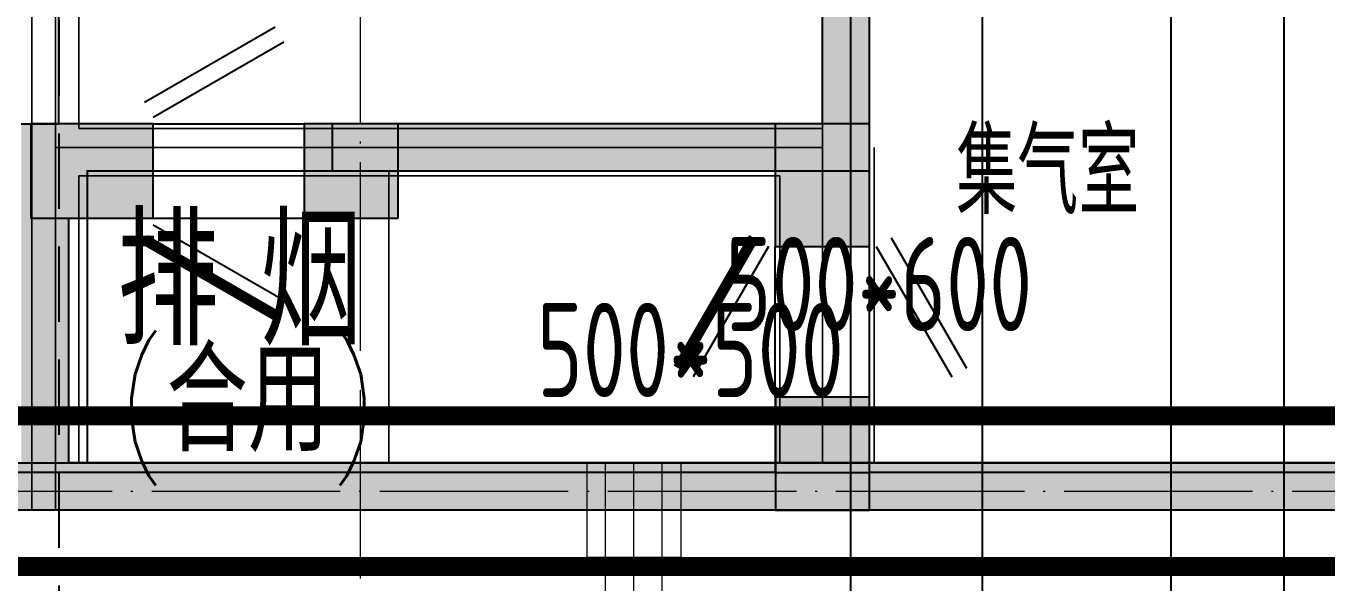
# Model space of a CAD drawing. Extents: x 369444 to 684549, y -549309 to 575337.
# Drawn here: x 438000 to 444901, y 342025 to 344977 of the extents above; entities that cross this region are included whole.
import ezdxf

# ---------------------------------------------------------------- set-up
doc = ezdxf.new("R2010")
doc.units = 0
doc.header["$LTSCALE"] = 1000
doc.header["$MEASUREMENT"] = 0
for name, pattern in [('__DASH', [0.35, 0.25, -0.1]), ('_DASH', [0.6, 0.4, -0.2]), ('DASH', [0.35, 0.25, -0.1]), ('DOTE', [2.42, 2, -0.2, 0.02, -0.2])]:
    doc.linetypes.add(name, pattern=pattern)
for name, color, linetype, lineweight, true_color in [('-1-0-1', 7, 'Continuous', 0, 0xc0c0c0), ('-1-1-2', 7, 'Continuous', 0, 0xc0c0c0), ('-2-0-1', 1, 'Continuous', 0, 0xff0000), ('-2-1-2', 9, 'Continuous', 0, 0x808080), ('1-6-1', 7, 'Continuous', 0, 0x55ff55), ('1-6-2', 7, 'Continuous', 0, 0x55ff55), ('11-6-1', 2, 'Continuous', 0, 0xffff00), ('11-6-2', 2, 'Continuous', 0, 0xffff00), ('11-6-5', 2, 'Continuous', 0, 0xffff00), ('12-6-1', 4, 'Continuous', 0, 0x00ffff), ('12-6-2', 4, 'Continuous', 0, 0x00ffff)]:
    doc.layers.add(name, color=color, linetype=linetype, lineweight=lineweight, true_color=true_color)
for name, color, linetype in [('A-COLU-CONC', 9, 'Continuous'), ('A-WALL-HATCH', 8, 'Continuous'), ('DOTE', 1, 'Continuous'), ('PUB_HATCH', 8, 'Continuous'), ('WALL', 9, 'Continuous'), ('WINDOW', 4, 'Continuous'), ('车库风井', 6, 'Continuous'), ('防火分区线', 7, 'Continuous')]:
    doc.layers.add(name, color=color, linetype=linetype)
doc.layers.add('DOTE2', color=122, linetype='DOTE', lineweight=9)
doc.layers.add('TEXT', color=7, linetype='Continuous', lineweight=13)
doc.styles.add('_HZTXT', font='txt.shx', dxfattribs={"width": 0.8, "bigfont": 'HZTXT.shx'})
doc.styles.add('_TCH_DIM', font='SIMPLEX', dxfattribs={"bigfont": 'GBCBIG'})
doc.styles.add('yjkcad', font='yjkeng.shx', dxfattribs={"width": 0.7, "height": 250, "bigfont": 'yjkchn.shx'})

# ---------------------------------------------------------------- blocks, each defined once
blk = doc.blocks.new('$DorLib2D$00000196')
at = {"color": 0}
for p, q in [((-0.5, 0.3571), (0.366, 0.8571)), ((-0.5, -0.3571), (0.366, -0.8571)), ((-0.5571, -0.4561), (0.3089, -0.9561))]:
    blk.add_line(p, q, dxfattribs=at)
at = {"color": 0, "const_width": 0.0714}
blk.add_lwpolyline([(-0.5571, 0.4561), (0.3089, 0.9561)], dxfattribs=at)

msp = doc.modelspace()

# ---------------------------------------------------------------- hatches: boundary and pattern name
at = {"layer": 'A-WALL-HATCH'}
for points in [[(438674.6, 344457), (438024.6, 344457), (438024.6, 343957), (438674.6, 343957)], [(439974.6, 344457), (439474.6, 344457), (439474.6, 343957), (439974.6, 343957)], [(442474.6, 344457), (441974.6, 344457), (441974.6, 343807), (442474.6, 343807)], [(442474.7, 343006.6), (441974.7, 343006.6), (441974.7, 342406.6), (442474.7, 342406.6)]]:
    msp.add_hatch(color=256, dxfattribs=at).paths.add_polyline_path(points)
at = {"layer": 'PUB_HATCH'}
for points in [[(442474.6, 349057), (442224.6, 349057), (442224.6, 344457), (442474.6, 344207)], [(437974.5, 343957), (438094.5, 344057), (438074.5, 344457), (437974.5, 344457)], [(438224.5, 343957), (438674.6, 343957), (438674.6, 344457), (438074.5, 344457), (438094.5, 344057)], [(439974.6, 344457), (439474.6, 344457), (439474.6, 343957), (439974.6, 343957)], [(442474.6, 344207), (442224.6, 344457), (439624.6, 344457), (439624.6, 344207)], [(441974.6, 344207), (441974.6, 343807), (442474.6, 343807), (442474.6, 344207)], [(438094.5, 344057), (437974.5, 343957), (437974.5, 342657.1), (438094.5, 342607.1), (438224.5, 342657.1), (438224.5, 343957)], [(442474.6, 342607), (442474.6, 343007), (441974.6, 343007), (441974.6, 342607)], [(438094.5, 342607.1), (437974.5, 342657.1), (436174.6, 342657.1), (436091.2, 342523.8), (436174.5, 342407.1), (438074.5, 342407.1)], [(465074.6, 342407.1), (464824.6, 342657.1), (438224.5, 342657.1), (438094.5, 342607.1), (438074.5, 342407.1)]]:
    msp.add_hatch(color=256, dxfattribs=at).paths.add_polyline_path(points)

# ---------------------------------------------------------------- linework, layer by layer
at = {"layer": '-1-0-1', "color": 0}
for p in [(438155.3, 344331.9, -3600), (442224.3, 344331.9, -3600), (438155.3, 342657.1, -3600), (441224.3, 342657.1, -3600), (442224.3, 342657.1, -3600), (443624.3, 342657.1, -3600)]:
    msp.add_point(p, dxfattribs=at)
at = {"layer": '-1-1-2', "color": 0}
for p, q in [((438155.3, 344331.9, -3600), (438155.3, 344331.9)), ((442224.3, 344331.9, -3600), (442224.3, 344331.9)), ((438155.3, 342657.1, -3600), (438155.3, 342657.1)), ((441224.3, 342657.1, -3600), (441224.3, 342657.1)), ((442224.3, 342657.1, -3600), (442224.3, 342657.1)), ((443624.3, 342657.1, -3600), (443624.3, 342657.1))]:
    msp.add_line(p, q, dxfattribs=at)
at = {"layer": '-2-0-1', "color": 0}
for p, q in [((442224.3, 344331.9, -3600), (442224.3, 349507.1, -3600)), ((438155.3, 344331.9, -3600), (438155.3, 349106.9, -3600)), ((438155.3, 342657.1, -3600), (438155.3, 344331.9, -3600)), ((438155.3, 344331.9, -3600), (442224.3, 344331.9, -3600)), ((442224.3, 342657.1, -3600), (442224.3, 344331.9, -3600)), ((435949.4, 342657.1, -3600), (438155.3, 342657.1, -3600)), ((438155.3, 342657.1, -3600), (441224.3, 342657.1, -3600)), ((441224.3, 337907.1, -3600), (441224.3, 342657.1, -3600)), ((441224.3, 342657.1, -3600), (442224.3, 342657.1, -3600)), ((442224.3, 342657.1, -3600), (443624.3, 342657.1, -3600)), ((443624.3, 342657.1, -3600), (445624.3, 342657.1, -3600))]:
    msp.add_line(p, q, dxfattribs=at)
at = {"layer": '-2-1-2', "color": 0}
for p, q in [((442224.3, 344331.9), (442224.3, 349507.1)), ((438155.3, 344331.9), (438155.3, 349106.9)), ((438155.3, 342657.1), (438155.3, 344331.9)), ((438155.3, 344331.9), (442224.3, 344331.9)), ((442224.3, 342657.1), (442224.3, 344331.9)), ((435949.4, 342657.1), (438155.3, 342657.1)), ((438155.3, 342657.1), (441224.3, 342657.1)), ((441224.3, 337907.1), (441224.3, 342657.1)), ((441224.3, 342657.1), (442224.3, 342657.1)), ((442224.3, 342657.1), (443624.3, 342657.1)), ((443624.3, 342657.1), (445624.3, 342657.1))]:
    msp.add_line(p, q, dxfattribs=at)
at = {"layer": '1-6-1', "color": 0}
for p, q in [((442224.3, 349507.1, -8700), (442224.3, 344431.9, -8700)), ((442224.3, 344431.9, -5100), (442224.3, 349507.1, -5100)), ((442474.3, 349507.1, -5100), (442474.3, 344331.9, -5100)), ((442474.3, 344331.9, -8700), (442474.3, 349507.1, -8700)), ((438280.3, 349231.9), (438280.3, 344431.9)), ((438280.3, 344431.9, -3600), (438280.3, 349231.9, -3600)), ((438030.3, 348981.9, -3600), (438030.3, 344331.9, -3600)), ((438030.3, 344331.9), (438030.3, 348981.9)), ((438280.3, 344431.9), (438280.3, 344431.9, -3600)), ((438280.3, 344431.9, -3600), (438280.3, 344431.9)), ((442224.3, 344431.9, -3600), (438280.3, 344431.9, -3600)), ((438280.3, 344431.9), (442224.3, 344431.9)), ((442224.3, 344431.9), (442224.3, 344431.9, -3600)), ((442224.3, 344431.9, -8700), (442224.3, 344431.9, -5100)), ((438030.3, 344331.9, -3600), (438030.3, 344331.9)), ((438030.3, 344331.9, -3600), (438030.3, 342407.1, -3600)), ((438030.3, 344331.9), (438030.3, 344331.9, -3600)), ((438030.3, 342407.1), (438030.3, 344331.9)), ((442474.3, 344331.9, -5100), (442474.3, 344331.9, -8700)), ((442499.3, 344331.9, -5100), (442499.3, 342657.1, -5100)), ((442499.3, 344331.9, -8700), (442499.3, 344331.9, -5100)), ((442499.3, 342657.1, -8700), (442499.3, 344331.9, -8700)), ((438280.3, 344181.9), (438280.3, 342657.1)), ((438280.3, 344181.9, -3600), (438280.3, 344181.9)), ((438280.3, 342657.1, -3600), (438280.3, 344181.9, -3600)), ((438280.3, 344181.9), (438280.3, 344181.9, -3600)), ((441999.3, 344181.9), (438280.3, 344181.9)), ((438280.3, 344181.9, -3600), (441999.3, 344181.9, -3600)), ((441999.3, 344181.9, -3600), (441999.3, 344181.9)), ((441999.3, 344181.9, -8700), (441999.3, 342657.1, -8700)), ((441999.3, 344181.9, -5100), (441999.3, 344181.9, -8700)), ((441999.3, 342657.1, -5100), (441999.3, 344181.9, -5100)), ((438280.3, 342657.1), (438280.3, 342657.1, -3600)), ((438280.3, 342657.1, -3600), (438280.3, 342657.1)), ((441224.3, 342657.1, -3600), (438280.3, 342657.1, -3600)), ((438280.3, 342657.1), (441224.3, 342657.1)), ((441224.3, 342657.1, -3600), (441224.3, 342657.1)), ((441999.3, 342657.1, -3600), (441224.3, 342657.1, -3600)), ((441224.3, 342657.1), (441999.3, 342657.1)), ((441224.3, 342657.1), (441224.3, 342657.1, -3600)), ((441999.3, 342657.1), (441999.3, 342657.1, -3600)), ((441999.3, 342657.1, -8700), (441999.3, 342657.1, -5100)), ((442499.3, 342657.1, -5100), (442499.3, 342657.1, -8700)), ((442499.3, 342657.1, -8700), (442499.3, 342657.1, -5100)), ((443624.3, 342657.1, -8700), (442499.3, 342657.1, -8700)), ((442499.3, 342657.1, -5100), (443624.3, 342657.1, -5100)), ((443624.3, 342657.1, -5100), (443624.3, 342657.1, -8700)), ((443624.3, 342657.1, -8700), (443624.3, 342657.1, -5100)), ((445624.3, 342657.1, -8700), (443624.3, 342657.1, -8700)), ((443624.3, 342657.1, -5100), (445624.3, 342657.1, -5100)), ((438030.3, 342407.1, -3600), (438030.3, 342407.1)), ((438030.3, 342407.1), (438030.3, 342407.1, -3600)), ((441224.3, 342407.1), (438030.3, 342407.1)), ((438030.3, 342407.1, -3600), (441224.3, 342407.1, -3600)), ((441224.3, 342407.1), (441224.3, 342407.1, -3600)), ((442224.3, 342407.1), (441224.3, 342407.1)), ((441224.3, 342407.1, -3600), (442224.3, 342407.1, -3600)), ((441224.3, 342407.1, -3600), (441224.3, 342407.1)), ((442224.3, 342407.1, -3600), (442224.3, 342407.1)), ((442224.3, 342407.1, -5100), (442224.3, 342407.1, -8700)), ((443624.3, 342407.1, -5100), (442224.3, 342407.1, -5100)), ((442224.3, 342407.1, -8700), (443624.3, 342407.1, -8700)), ((443624.3, 342407.1, -8700), (443624.3, 342407.1, -5100)), ((443624.3, 342407.1, -5100), (443624.3, 342407.1, -8700)), ((445624.3, 342407.1, -5100), (443624.3, 342407.1, -5100)), ((443624.3, 342407.1, -8700), (445624.3, 342407.1, -8700))]:
    msp.add_line(p, q, dxfattribs=at)
at = {"layer": '1-6-2', "color": 0}
for p, q in [((442224.3, 349507.1, -5100), (442224.3, 344331.9, -5100)), ((442224.3, 344331.9, -8700), (442224.3, 349507.1, -8700)), ((438155.3, 349106.9), (438155.3, 344331.9)), ((438155.3, 344331.9, -3600), (438155.3, 349106.9, -3600)), ((438155.3, 344331.9), (438155.3, 344331.9, -3600)), ((438155.3, 344331.9), (438155.3, 342657.1)), ((438155.3, 344331.9, -3600), (438155.3, 344331.9)), ((438155.3, 342657.1, -3600), (438155.3, 344331.9, -3600)), ((438155.3, 344331.9), (438155.3, 344331.9, -3600)), ((442224.3, 344331.9), (438155.3, 344331.9)), ((438155.3, 344331.9, -3600), (442224.3, 344331.9, -3600)), ((442224.3, 344331.9, -3600), (442224.3, 344331.9)), ((442224.3, 344331.9, -5100), (442224.3, 344331.9, -8700)), ((442224.3, 344331.9, -5100), (442224.3, 342657.1, -5100)), ((442224.3, 344331.9, -8700), (442224.3, 344331.9, -5100)), ((442224.3, 342657.1, -8700), (442224.3, 344331.9, -8700)), ((438155.3, 342657.1), (438155.3, 342657.1, -3600)), ((438155.3, 342657.1), (438155.3, 342657.1, -3600)), ((441224.3, 342657.1), (438155.3, 342657.1)), ((438155.3, 342657.1, -3600), (441224.3, 342657.1, -3600)), ((441224.3, 342657.1), (441224.3, 342657.1, -3600)), ((442224.3, 342657.1), (441224.3, 342657.1)), ((441224.3, 342657.1, -3600), (442224.3, 342657.1, -3600)), ((441224.3, 342657.1, -3600), (441224.3, 342657.1)), ((442224.3, 342657.1, -3600), (442224.3, 342657.1)), ((442224.3, 342657.1, -5100), (442224.3, 342657.1, -8700)), ((442224.3, 342657.1, -5100), (442224.3, 342657.1, -8700)), ((443624.3, 342657.1, -5100), (442224.3, 342657.1, -5100)), ((442224.3, 342657.1, -8700), (443624.3, 342657.1, -8700)), ((443624.3, 342657.1, -8700), (443624.3, 342657.1, -5100)), ((443624.3, 342657.1, -5100), (443624.3, 342657.1, -8700)), ((445624.3, 342657.1, -5100), (443624.3, 342657.1, -5100)), ((443624.3, 342657.1, -8700), (445624.3, 342657.1, -8700))]:
    msp.add_line(p, q, dxfattribs=at)
at = {"layer": '11-6-1', "color": 0}
for p, q in [((441974.3, 343007.1, -5100), (441974.3, 342407.1, -5100)), ((442474.3, 343007.1, -5100), (441974.3, 343007.1, -5100)), ((441974.3, 343007.1, -8700), (441974.3, 342407.1, -8700)), ((442474.3, 343007.1, -8700), (441974.3, 343007.1, -8700)), ((441974.3, 343007.1, -8700), (441974.3, 343007.1, -5100)), ((442474.3, 342407.1, -5100), (442474.3, 343007.1, -5100)), ((442474.3, 342407.1, -8700), (442474.3, 343007.1, -8700)), ((442474.3, 343007.1, -8700), (442474.3, 343007.1, -5100)), ((440974.3, 342657.1, -5100), (440974.3, 342157.1, -5100)), ((441474.3, 342657.1, -5100), (440974.3, 342657.1, -5100)), ((440974.3, 342657.1, -8700), (440974.3, 342157.1, -8700)), ((441474.3, 342657.1, -8700), (440974.3, 342657.1, -8700)), ((440974.3, 342657.1, -8700), (440974.3, 342657.1, -5100)), ((441474.3, 342157.1, -5100), (441474.3, 342657.1, -5100)), ((441474.3, 342157.1, -8700), (441474.3, 342657.1, -8700)), ((441474.3, 342657.1, -8700), (441474.3, 342657.1, -5100)), ((441974.3, 342407.1, -5100), (442474.3, 342407.1, -5100)), ((441974.3, 342407.1, -8700), (442474.3, 342407.1, -8700)), ((441974.3, 342407.1, -8700), (441974.3, 342407.1, -5100)), ((442474.3, 342407.1, -8700), (442474.3, 342407.1, -5100)), ((440974.3, 342157.1, -5100), (441474.3, 342157.1, -5100)), ((440974.3, 342157.1, -8700), (441474.3, 342157.1, -8700)), ((440974.3, 342157.1, -8700), (440974.3, 342157.1, -5100)), ((441474.3, 342157.1, -8700), (441474.3, 342157.1, -5100))]:
    msp.add_line(p, q, dxfattribs=at)
at = {"layer": '11-6-2', "color": 0}
for p, q in [((441224.3, 342657.1, -8700), (441224.3, 342657.1, -5100)), ((442224.3, 342657.1, -8700), (442224.3, 342657.1, -5100))]:
    msp.add_line(p, q, dxfattribs=at)
at = {"layer": '12-6-1', "color": 0}
for p, q in [((435949.4, 342657.1, -5100), (438155.3, 342657.1, -5100)), ((435949.4, 342657.1, -5600), (438155.3, 342657.1, -5600)), ((438155.3, 342657.1, -5100), (438155.3, 342407.1, -5100)), ((438155.3, 342657.1, -5600), (438155.3, 342657.1, -5100)), ((438155.3, 342407.1, -5600), (438155.3, 342657.1, -5600)), ((441074.3, 342657.1), (441374.3, 342657.1)), ((441074.3, 342657.1, -700), (441074.3, 342657.1)), ((441374.3, 342657.1, -700), (441074.3, 342657.1, -700)), ((441074.3, 337907.1), (441074.3, 342657.1)), ((441074.3, 337907.1, -700), (441074.3, 342657.1, -700)), ((441374.3, 342657.1), (441374.3, 342657.1, -700)), ((441374.3, 337907.1), (441374.3, 342657.1)), ((441374.3, 337907.1, -700), (441374.3, 342657.1, -700)), ((435949.4, 342407.1, -5100), (438155.3, 342407.1, -5100)), ((435949.4, 342407.1, -5600), (438155.3, 342407.1, -5600)), ((438155.3, 342407.1, -5100), (438155.3, 342407.1, -5600))]:
    msp.add_line(p, q, dxfattribs=at)
at = {"layer": '12-6-2', "color": 0}
for p, q in [((435949.4, 342657.1, -5100), (438155.3, 342657.1, -5100)), ((441224.3, 337907.1), (441224.3, 342657.1))]:
    msp.add_line(p, q, dxfattribs=at)
at = {"layer": 'A-COLU-CONC'}
for p, q in [((438674.6, 344457), (438024.6, 344457)), ((438024.6, 344457), (438024.6, 343957)), ((438674.6, 343957), (438674.6, 344457)), ((439974.6, 344457), (439474.6, 344457)), ((439474.6, 344457), (439474.6, 343957)), ((439974.6, 343957), (439974.6, 344457)), ((442474.6, 344457), (441974.6, 344457)), ((441974.6, 344457), (441974.6, 343807)), ((442474.6, 343807), (442474.6, 344457)), ((438024.6, 343957), (438674.6, 343957)), ((439474.6, 343957), (439974.6, 343957)), ((441974.6, 343807), (442474.6, 343807)), ((442474.7, 343006.6), (441974.7, 343006.6)), ((441974.7, 343006.6), (441974.7, 342406.6)), ((442474.7, 342406.6), (442474.7, 343006.6)), ((441974.7, 342406.6), (442474.7, 342406.6))]:
    msp.add_line(p, q, dxfattribs=at)
at = {"layer": 'DOTE', "color": 8}
for p, q in [((442374.5, 261807), (442374.5, 476704.8)), ((443074.5, 59364.2), (443074.5, 476704.8)), ((444074.5, 261807), (444074.5, 476704.8)), ((444674.5, 261807), (444674.5, 476704.8))]:
    msp.add_line(p, q, dxfattribs=at)
at = {"layer": 'DOTE', "color": 8, "lineweight": -2}
msp.add_line((377844.4, 342657), (624570.9, 342657), dxfattribs=at)
at = {"layer": 'DOTE2', "linetype": 'DOTE', "ltscale": 0.5, "elevation": 96.5}
msp.add_lwpolyline([(439774.6, 342043.2), (439774.6, 351280.7)], dxfattribs=at)
at = {"layer": 'DOTE2', "linetype": 'DOTE', "ltscale": 0.5}
msp.add_lwpolyline([(435036.2, 342507), (555176.2, 342507)], dxfattribs=at)
at = {"layer": 'WALL', "linetype": '_DASH'}
msp.add_line((438174.5, 349207), (438174.5, 334207), dxfattribs=at)
at = {"layer": 'WALL'}
for p, q in [((438174.5, 344457), (438174.5, 349057)), ((442224.6, 344457), (442224.6, 349057)), ((442474.6, 344207), (442474.6, 349057)), ((437974.5, 344457), (438174.5, 344457)), ((437974.5, 344457), (438074.5, 344457)), ((438674.6, 344457), (438074.5, 344457)), ((438674.6, 343957), (438674.6, 344457)), ((439974.6, 344457), (439474.6, 344457)), ((439474.6, 344457), (439474.6, 343957)), ((442224.6, 344457), (439624.6, 344457)), ((439624.6, 344207), (439624.6, 344457)), ((439974.6, 343957), (439974.6, 344457)), ((442474.6, 344207), (439624.6, 344207)), ((441974.6, 344207), (441974.6, 343807)), ((442474.6, 344207), (441974.6, 344207)), ((442474.6, 343807), (442474.6, 344207)), ((438224.5, 343957), (438224.5, 342657.1)), ((438224.5, 343957), (438674.6, 343957)), ((439474.6, 343957), (439974.6, 343957)), ((441974.6, 343807), (442474.6, 343807)), ((442474.6, 343007), (441974.6, 343007)), ((441974.6, 343007), (441974.6, 342607)), ((442474.6, 342607), (442474.6, 343007)), ((464824.6, 342657.1), (438224.5, 342657.1)), ((441974.6, 342607), (442474.6, 342607)), ((438074.5, 342407.1), (436174.5, 342407.1)), ((465074.6, 342407.1), (438074.5, 342407.1))]:
    msp.add_line(p, q, dxfattribs=at)
at = {"layer": 'WALL', "linetype": 'ByBlock'}
for p, q in [((441974.7, 342606.9), (435924.5, 342607.1)), ((445374.7, 342606.9), (442474.7, 342606.9)), ((441974.7, 342406.9), (435924.5, 342407.1)), ((445374.7, 342406.9), (442474.7, 342406.9))]:
    msp.add_line(p, q, dxfattribs=at)
at = {"layer": 'WINDOW', "color": 0}
for p, q in [((438674.6, 344457, 96.5), (439474.6, 344457, 96.5)), ((438674.6, 343957, 96.5), (439474.6, 343957, 96.5)), ((441974.6, 343007, 96.5), (441974.6, 343807, 96.5)), ((442474.6, 343007, 96.5), (442474.6, 343807, 96.5))]:
    msp.add_line(p, q, dxfattribs=at)
at = {"layer": '车库风井', "linetype": 'DASH', "const_width": 10}
msp.add_lwpolyline([(438324.5, 342656.9), (439924.5, 342656.9), (439924.5, 344206.9), (438324.5, 344206.9)], close=True, dxfattribs=at)
at = {"layer": '防火分区线', "color": 5, "linetype": 'DASH', "ltscale": 8, "const_width": 100}
for points in [[(405224.5, 392657), (405224.5, 351406.8), (405674.5, 351406.8), (405674.4, 348706.8), (408924.5, 348706.8), (408924.5, 347156.7), (410514.5, 347156.7), (410514.5, 346557), (414174.4, 346557), (414174.4, 347157), (417874.5, 347156.8), (417874.5, 344007.1), (422274.5, 344007.1), (422274.5, 348706.8), (435524.5, 348706.8), (435524.5, 342106.8), (465324.5, 342106.8), (465324.5, 389856.6)], [(406024.5, 391857), (406024.5, 352206.8), (406474.5, 352206.8), (406474.4, 349506.8), (409724.5, 349506.8), (409724.5, 347956.7), (411314.5, 347956.7), (411314.5, 347357), (413374.4, 347357), (413374.4, 347957), (418674.5, 347956.7), (418674.5, 344807.1), (421474.5, 344807.1), (421474.5, 349506.8), (436324.5, 349506.8), (436324.5, 342906.8), (464524.5, 342906.8), (464524.5, 390656.6)]]:
    msp.add_lwpolyline(points, dxfattribs=at)
at = {"layer": '防火分区线', "linetype": '__DASH', "lineweight": -2, "ltscale": 8, "const_width": 100}
for points in [[(451374.5, 297906.2), (451374.5, 315007), (442774.5, 315007), (442774.5, 318857), (443574.5, 318857), (443574.5, 322356.9), (443374.5, 322356.9), (443374.5, 324558.8), (445574.5, 324557.3), (445574.5, 323707), (449374.5, 323707), (449374.5, 325307), (451874.5, 325307), (451874.5, 342907), (435524.5, 342907), (435524.5, 334806.9), (430224.5, 334806.9), (430224.5, 332056.9), (397174.5, 332056.9)], [(450574.5, 298706.2), (450574.5, 314207), (441974.5, 314207), (441974.5, 319657), (442774.5, 319657), (442774.5, 321556.9), (442574.5, 321556.9), (442574.5, 325359.4), (446374.5, 325356.7), (446374.5, 324507), (448574.5, 324507), (448574.5, 326107), (451074.5, 326107), (451074.5, 342107), (436324.5, 342107), (436324.5, 334006.9), (431024.5, 334006.9), (431024.5, 331256.9), (396374.5, 331256.9)]]:
    msp.add_lwpolyline(points, dxfattribs=at)

# ---------------------------------------------------------------- block references
at = {"layer": 'WINDOW', "color": 0}
for p, xscale, yscale, zscale, rotation in [((439074.6, 344207), -799.9999999999959, 799.9999999999959, 800, 179.9999986340585), ((442224.6, 343407), -799.9999999999942, 799.9999999999944, -799.9999999999942, 89.99999918037747)]:
    msp.add_blockref('$DorLib2D$00000196', p, dxfattribs=dict(at, xscale=xscale, yscale=yscale, zscale=zscale, rotation=rotation))

# ---------------------------------------------------------------- texts
at = {"color": 2, "style": '_TCH_DIM'}
msp.add_text('集气室', height=450, rotation=0, dxfattribs=at).set_placement((442933.6, 343978.3, 0.3))
at = {"layer": '11-6-5', "color": 0, "char_height": 500, "attachment_point": 8, "style": 'yjkcad'}
for s, insert in [('500*600', (442524.3, 343357.1, -3600)), ('500*500', (441524.3, 343007.1, -3600))]:
    msp.add_mtext(s, dxfattribs=dict(at, insert=insert))
at = {"layer": 'TEXT', "color": 2, "style": '_HZTXT', "width": 0.8}
for s, p in [('排', (438483.2, 343281.8)), ('烟', (439242.4, 343281.8))]:
    msp.add_text(s, height=675, dxfattribs=at).set_placement(p)
at = {"layer": 'TEXT', "color": 4, "style": '_HZTXT', "width": 0.8}
msp.add_text('(合用)', height=540, dxfattribs=at).set_placement((438485.2, 342717.5))

doc.saveas('drawing.dxf')
